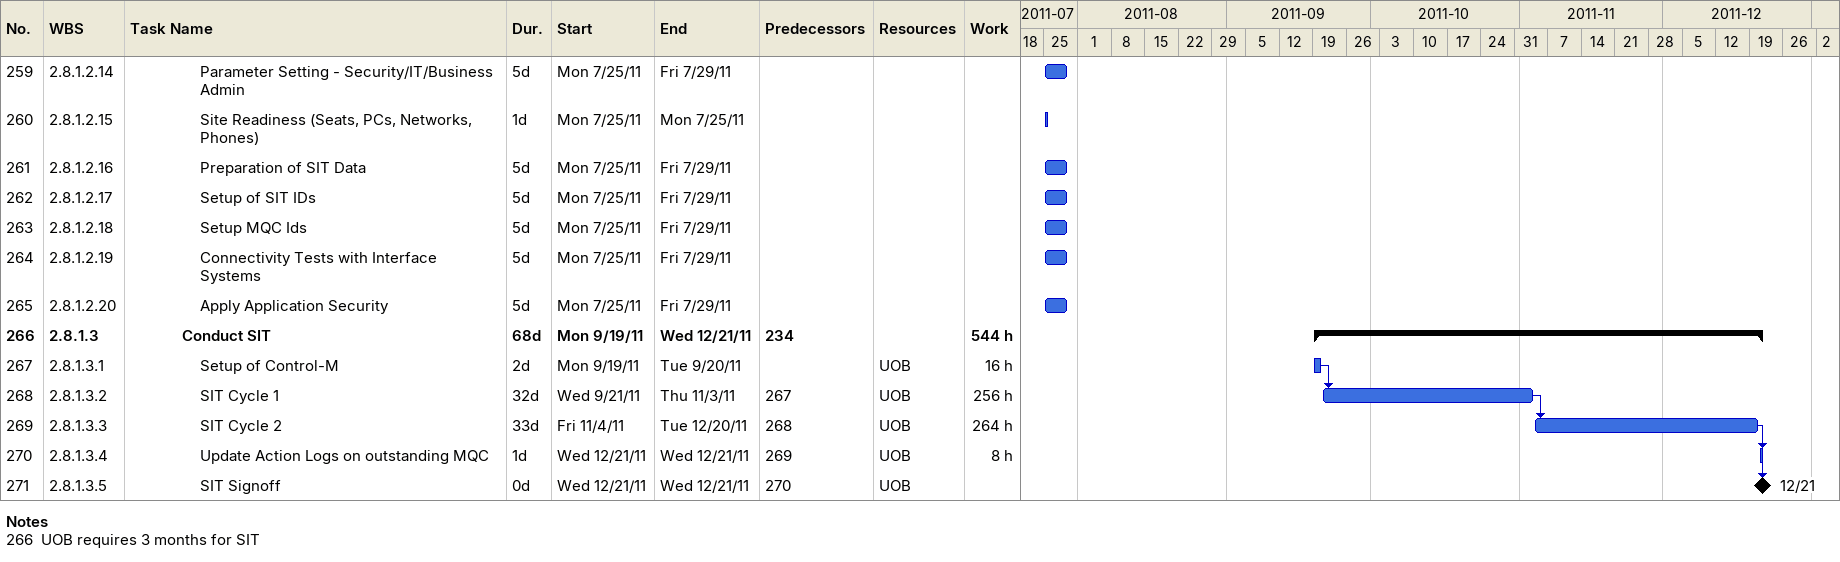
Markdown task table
| ID | WBS | Task | Duration | Start | Finish | Predecessors | Resources | Work (h) |
|---|---|---|---|---|---|---|---|---|
| 259 | 2.8.1.2.14 | Parameter Setting - Security/IT/Business Admin | 5d | 2011-07-25 | 2011-07-29 |  |  |  |
| 260 | 2.8.1.2.15 | Site Readiness (Seats, PCs, Networks, Phones) | 1d | 2011-07-25 | 2011-07-25 |  |  |  |
| 261 | 2.8.1.2.16 | Preparation of SIT Data | 5d | 2011-07-25 | 2011-07-29 |  |  |  |
| 262 | 2.8.1.2.17 | Setup of SIT IDs | 5d | 2011-07-25 | 2011-07-29 |  |  |  |
| 263 | 2.8.1.2.18 | Setup MQC Ids | 5d | 2011-07-25 | 2011-07-29 |  |  |  |
| 264 | 2.8.1.2.19 | Connectivity Tests with Interface Systems | 5d | 2011-07-25 | 2011-07-29 |  |  |  |
| 265 | 2.8.1.2.20 | Apply Application Security | 5d | 2011-07-25 | 2011-07-29 |  |  |  |
| 266 | 2.8.1.3 | **Conduct SIT** | 68d | 2011-09-19 | 2011-12-21 | 234 |  | 544 |
| 267 | 2.8.1.3.1 | Setup of Control-M | 2d | 2011-09-19 | 2011-09-20 |  | UOB | 16 |
| 268 | 2.8.1.3.2 | SIT Cycle 1 | 32d | 2011-09-21 | 2011-11-03 | 267 | UOB | 256 |
| 269 | 2.8.1.3.3 | SIT Cycle 2 | 33d | 2011-11-04 | 2011-12-20 | 268 | UOB | 264 |
| 270 | 2.8.1.3.4 | Update Action Logs on outstanding MQC | 1d | 2011-12-21 | 2011-12-21 | 269 | UOB | 8 |
| 271 | 2.8.1.3.5 | SIT Signoff | 0d | 2011-12-21 | 2011-12-21 | 270 | UOB |  |

Notes
- 266: UOB requires 3 months for SIT
